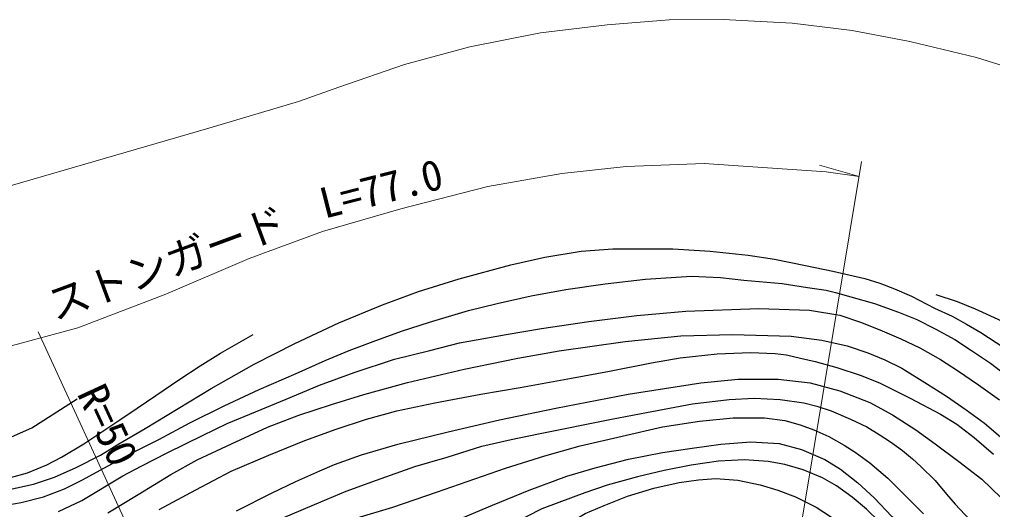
# Model space of a CAD drawing. Units: millimetres at full size, sheet at 1:1000; details may follow other scales. Extents: x 40000 to 680000, y 20000 to 380000.
# Drawn here: x 414084 to 472282, y 307132 to 336412 of the extents above; entities that cross this region are included whole.
import ezdxf
from ezdxf.enums import TextEntityAlignment as Align

# ---------------------------------------------------------------- set-up
doc = ezdxf.new("R2010")
doc.units = ezdxf.units.MM
doc.header["$LTSCALE"] = 1000
doc.layers.add('M-BGD', color=7, linetype='Continuous', lineweight=25)
doc.layers.add('M-STR-HTXT', color=7, linetype='Continuous', lineweight=13)
doc.styles.add('ＭＳ ゴシック', font='')
doc.styles.get('ＭＳ ゴシック').set_extended_font_data('MS Gothic')

msp = doc.modelspace()

# ---------------------------------------------------------------- linework, layer by layer
at = {"layer": 'M-BGD'}
for points in [[(412917, 308212), (414929, 308638), (416174, 309063), (417471, 309634), (418933, 310387), (420020, 311061), (421600, 311979), (425551, 314364), (428120, 315819), (430559, 317057), (433178, 318288), (435806, 319356), (437943, 320163), (440379, 320922), (443479, 321752), (445506, 322205), (447682, 322575), (449564, 322717), (453158, 322717), (455398, 322561), (457672, 322331), (459249, 322081), (461099, 321714), (462729, 321370), (464650, 320934), (465540, 320651), (466416, 320315), (467437, 319874), (468815, 319165), (469871, 318678), (470728, 318213), (471585, 317718), (472950, 316815)], [(412338, 307225), (414189, 307545), (415532, 307899), (416772, 308362), (417817, 308893), (419382, 309750), (420908, 310555), (422428, 311315), (424273, 312303), (426330, 313320), (428420, 314303), (430636, 315262), (432368, 316034), (433796, 316634), (435241, 317177), (436927, 317788), (438612, 318325), (440942, 319017), (442645, 319451), (444684, 319908), (446757, 320280), (449111, 320617), (451525, 320896), (454284, 321075), (456020, 320995), (457410, 320834), (459691, 320627), (461214, 320391), (462323, 320230), (462897, 320104), (463805, 319834), (465224, 319432), (466655, 318932), (467758, 318489), (468855, 317920), (470022, 317288), (471033, 316633), (472153, 315869), (473285, 315030)], [(468882, 319975), (470161, 319563), (471240, 319130), (472604, 318496), (474317, 317640), (476263, 316583), (477872, 315662), (479195, 314900), (481291, 313726), (483734, 312450), (486159, 311227), (488144, 310321)], [(416414, 307012), (417810, 307678), (420276, 309139), (421356, 309731), (422959, 310546), (425030, 311549), (426514, 312263), (428192, 312975), (430038, 313724), (432020, 314570), (434101, 315319), (436512, 316117), (438621, 316641), (440394, 317083), (443198, 317599), (445308, 317946), (448131, 318359), (451001, 318734), (453936, 318978), (458303, 319152), (461330, 319048), (463141, 318747), (464443, 318303), (465688, 317804), (466801, 317333), (467933, 316785), (469174, 316086), (470191, 315442), (471436, 314592), (472688, 313689)], [(405203, 310044), (406889, 309673), (408510, 309320), (409916, 309054), (411290, 308901), (412293, 308901), (413544, 309041), (414568, 309322), (415728, 309800), (416595, 310254), (417925, 311048), (418896, 311685), (420081, 312496), (421124, 313196), (422236, 313938), (423677, 314912), (424890, 315718), (426114, 316466), (427228, 317106), (428061, 317580)], [(419368, 306930), (421193, 308027), (423129, 309221), (424709, 310097), (426765, 311055), (428922, 312043), (430786, 312777), (432755, 313410), (434682, 314002), (437298, 314729), (440673, 315528), (443897, 316169), (446354, 316611), (450314, 317165), (453633, 317504), (456739, 317592), (460240, 317482), (462066, 317253), (463591, 316913), (464824, 316503), (465836, 316076), (466855, 315570), (468388, 314613), (469526, 313909), (470696, 313088), (471802, 312282), (473027, 311239)], [(422449, 307128), (424628, 308303), (426745, 309419), (428994, 310374), (431154, 311255), (433024, 311934), (434831, 312521), (436654, 313036), (438935, 313508), (441685, 314024), (444037, 314420), (447097, 314980), (449375, 315406), (451891, 315892), (453596, 316186), (455817, 316437), (457810, 316510), (459281, 316452), (459968, 316370), (460800, 316181), (461667, 315983), (462963, 315615), (464421, 315135), (465555, 314672), (467353, 313791), (469175, 312838), (470140, 312229), (471187, 311428), (472341, 310434)], [(427067, 307062), (429200, 308133), (430609, 308799), (432057, 309453), (432931, 309831), (434548, 310396), (436711, 311041), (439720, 311774), (442799, 312498), (446165, 313188), (450498, 314021), (454832, 314702), (457071, 314918), (459453, 314918), (461378, 314703), (463150, 314229), (464951, 313521), (466302, 312796), (467690, 311901), (468845, 311059), (470260, 310011), (471647, 308937), (472776, 307854)], [(408354, 311146), (410582, 311146), (412150, 311146), (413428, 311397), (414829, 312005), (417542, 313748)], [(429898, 306661), (432099, 307595), (433623, 308219), (435433, 308876), (437739, 309693), (439657, 310256), (441738, 310914), (443494, 311316), (445130, 311664), (449498, 312530), (451592, 312938), (454331, 313443), (456523, 313712), (458024, 313779), (459579, 313708), (460995, 313509), (461773, 313316), (462633, 313019), (463793, 312535), (464769, 312064), (465496, 311621), (466181, 311178), (466888, 310659), (467490, 310161), (467996, 309710), (468841, 308872), (469533, 308041), (470052, 307446), (470918, 306511)], [(434284, 306627), (436406, 307279), (439027, 308161), (443158, 309593), (445497, 310348), (447614, 310930), (450126, 311519), (452543, 312082), (454746, 312411), (456761, 312611), (458637, 312611), (459861, 312452), (460783, 312201), (461596, 311890), (462489, 311498), (463412, 310986), (464074, 310565), (464946, 309923), (466010, 309000), (467053, 307976), (468156, 306883)], [(439341, 305946), (440617, 306647), (442366, 307391), (444560, 308291), (446828, 309118), (448514, 309621), (450519, 310134), (452551, 310543), (454311, 310795), (456039, 311046), (457817, 311179), (459522, 311067), (460856, 310723), (462252, 310115), (463191, 309545), (464227, 308736), (465204, 307826), (466256, 306723), (467426, 305272), (468487, 303838), (469226, 302863)], [(467891, 303069), (467419, 303882), (466874, 304685), (466284, 305502), (465525, 306402), (464751, 307153), (463895, 307862), (462959, 308554), (462105, 309018), (460947, 309513), (459850, 309815), (458870, 309999), (457448, 310095), (455884, 310014), (454256, 309786), (452640, 309469), (451056, 309086), (449227, 308592), (447900, 308136), (446345, 307561), (445327, 307178), (444420, 306720), (443617, 306282)], [(446887, 306283), (447912, 306897), (449062, 307376), (450448, 307921), (452018, 308401), (453544, 308755), (454687, 308902), (455741, 308984), (457045, 308895), (458386, 308608), (459440, 308291), (460502, 307885), (461733, 307281), (462648, 306684), (463540, 306028), (464203, 305482), (464992, 304731), (465759, 303890), (466217, 303327)]]:
    msp.add_lwpolyline(points, dxfattribs=at)
at = {"layer": 'M-STR-HTXT'}
for p, q in [((464449, 327918), (460523, 304337)), ((464301, 327030), (461939, 327698)), ((427850, 290319), (415195, 317747))]:
    msp.add_line(p, q, dxfattribs=at)
for points in [[(475658, 332784), (471313, 334144), (467327, 335100), (463882, 335745), (460299, 336194), (456174, 336412), (452948, 336389), (449227, 336090), (445252, 335618), (441023, 334777), (437105, 333728), (433188, 332358), (430780, 331515), (425409, 329914), (413670, 326516), (410434, 325985), (407221, 325615), (403546, 325662), (398950, 326158), (390977, 327281)], [(389325, 317999), (400009, 316554), (403709, 316225), (406846, 316153), (413445, 316880), (417583, 317983), (422839, 319992), (427814, 322125), (432199, 323745), (436899, 325102), (442096, 326426), (446526, 327219), (450373, 327631), (455040, 327797), (462322, 327301), (464301, 327030)]]:
    msp.add_lwpolyline(points, dxfattribs=at)

# ---------------------------------------------------------------- texts
at = {"layer": 'M-STR-HTXT', "style": 'ＭＳ ゴシック'}
for s, rotation, p in [('L=77.0', 14.295, (432455, 323969)), ('ストンガード', 20.275, (416369, 317897)), ('R=50', 294.769, (417000, 313834))]:
    msp.add_text(s, height=1833, rotation=rotation, dxfattribs=at).set_placement(p, align=Align.BOTTOM_LEFT)

doc.saveas('drawing.dxf')
